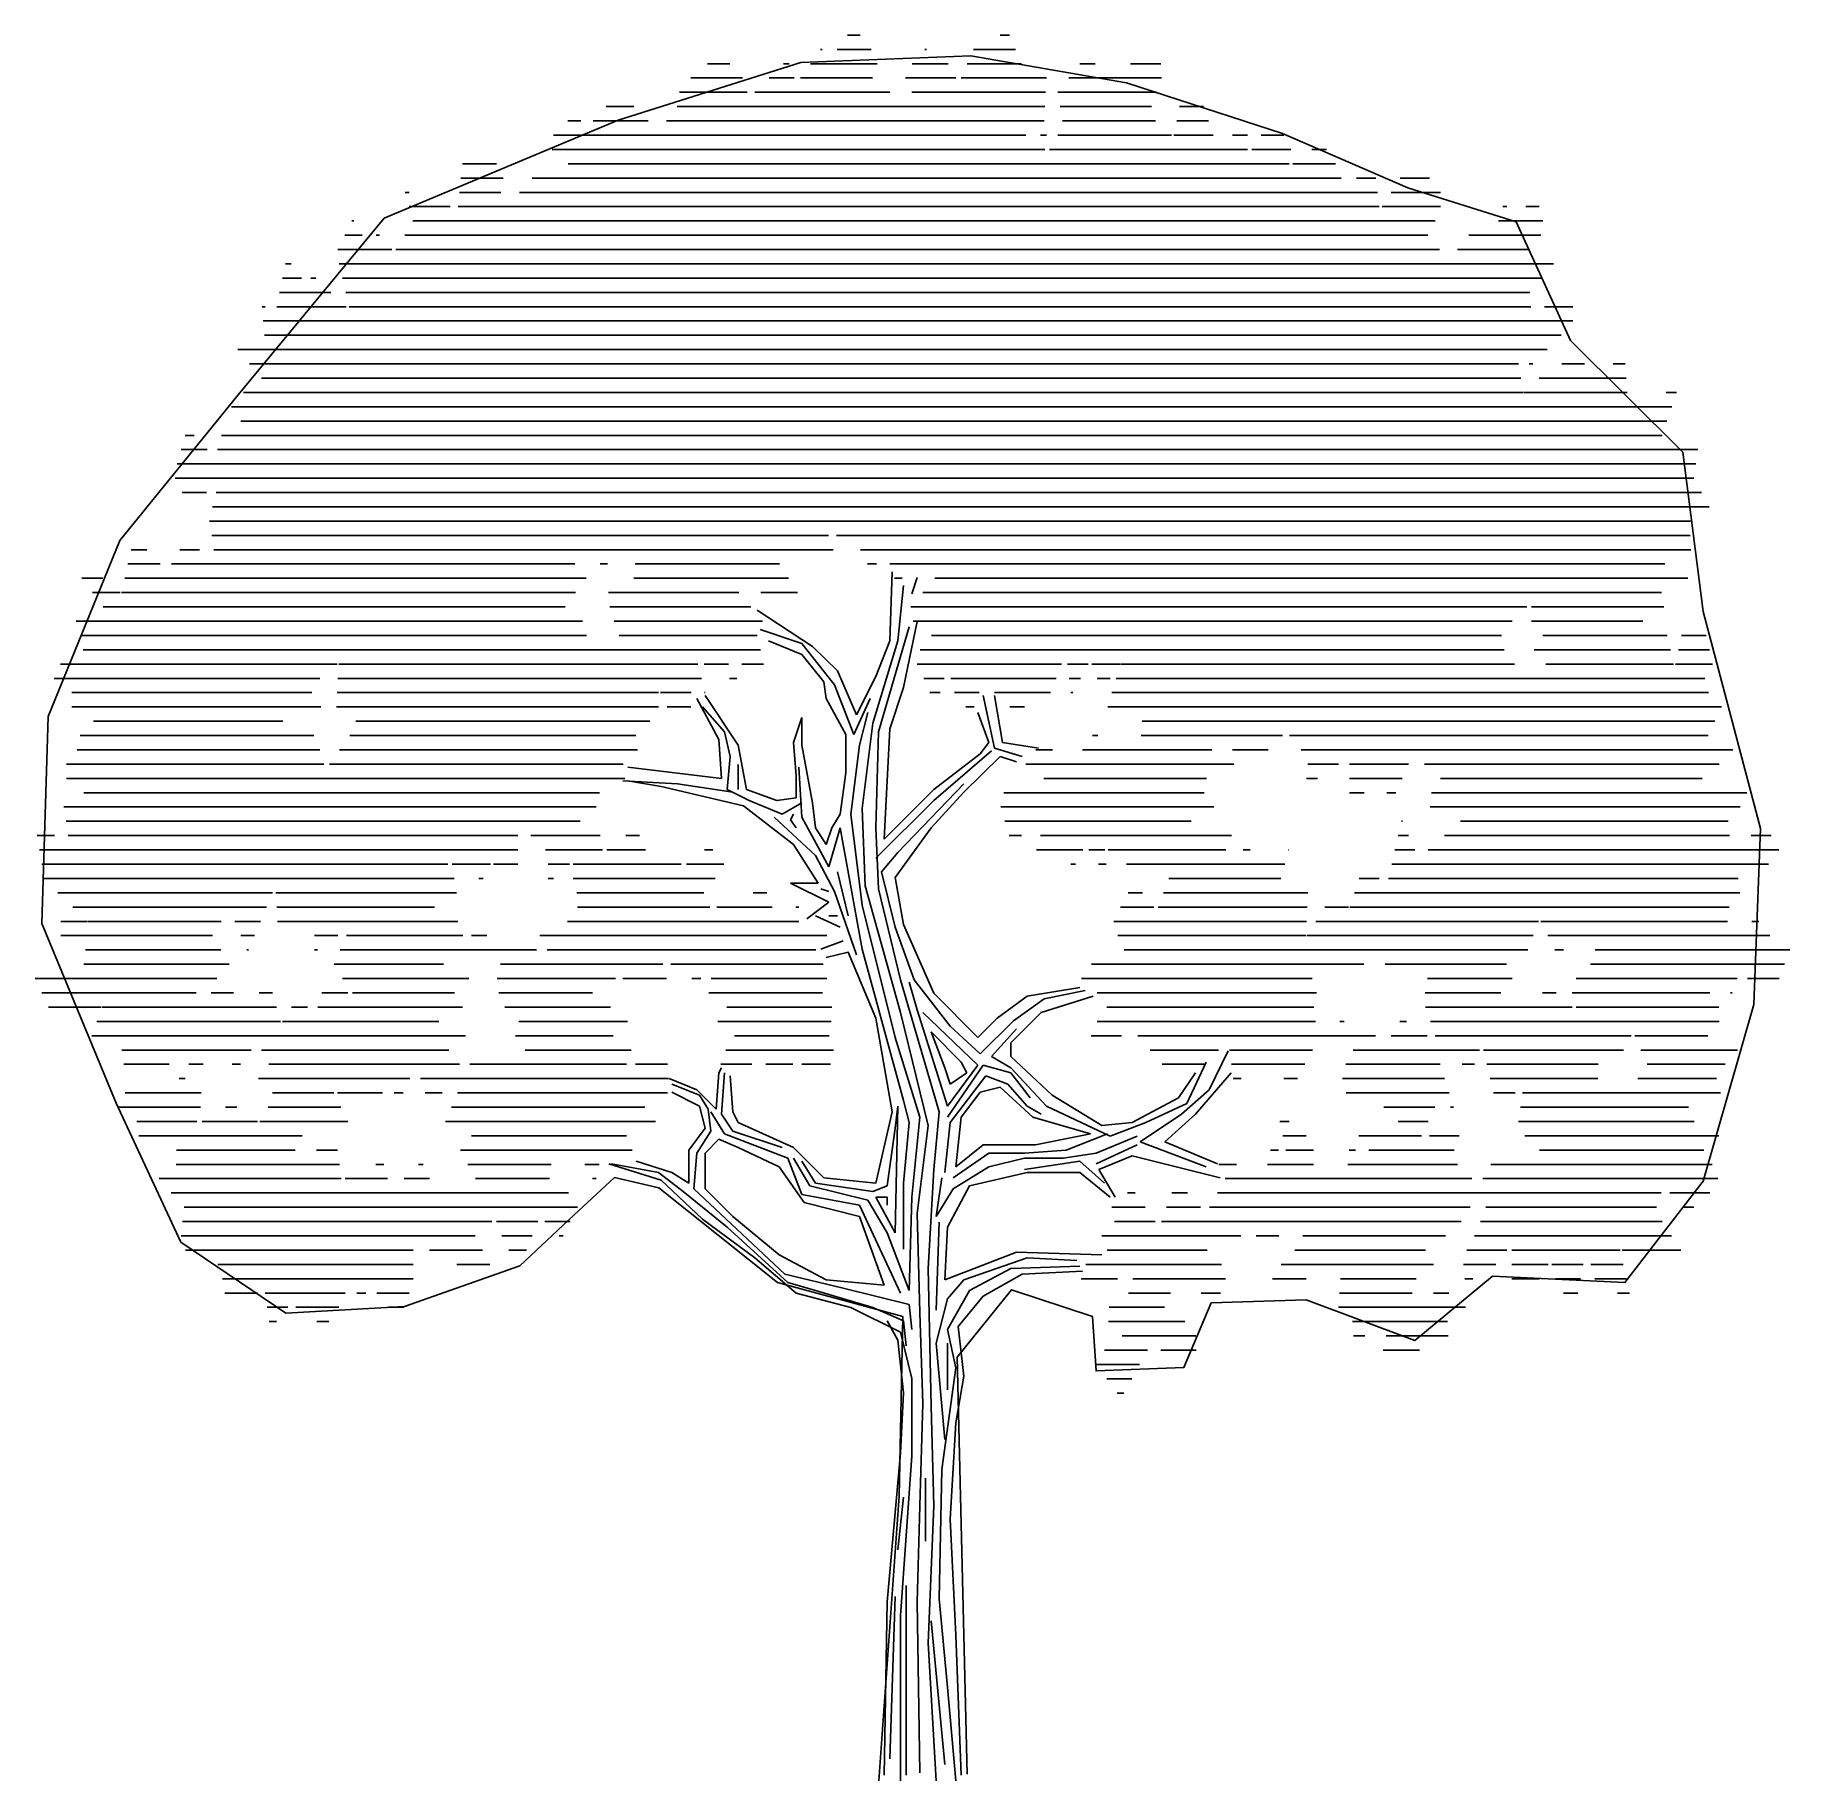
# Model space of a CAD drawing. Extents: x -4.64 to 4.56, y -0.04 to 9.12.
import ezdxf

# ---------------------------------------------------------------- set-up
doc = ezdxf.new("R2010")
doc.units = 0
doc.header["$LTSCALE"] = 1.2
doc.header["$MEASUREMENT"] = 0

# ---------------------------------------------------------------- blocks, each defined once
blk = doc.blocks.new('*X0')
at = {"color": 0}
for p, q in [((167.527, 82.3), (167.616, 82.3)), ((168.595, 82.3), (168.659, 82.3)), ((167.338, 82.2), (167.349, 82.2)), ((167.454, 82.2), (167.692, 82.2)), ((168.068, 82.2), (168.08, 82.2)), ((168.409, 82.2), (168.702, 82.2)), ((166.432, 82), (166.792, 82)), ((166.547, 82.1), (166.704, 82.1)), ((166.979, 82), (167.153, 82)), ((167.079, 82.1), (167.119, 82.1)), ((167.199, 82), (167.701, 82)), ((167.268, 82.1), (167.735, 82.1)), ((167.933, 82), (168.284, 82)), ((167.979, 82.1), (168.232, 82.1)), ((168.321, 82), (168.918, 82)), ((168.365, 82.1), (168.744, 82.1)), ((169.076, 82), (169.723, 82)), ((169.153, 82.1), (169.26, 82.1)), ((169.506, 82.1), (169.719, 82.1)), ((166.352, 81.9), (166.826, 81.9)), ((166.879, 81.9), (167.822, 81.9)), ((167.978, 81.9), (168.913, 81.9)), ((168.999, 81.9), (169.688, 81.9)), ((165.839, 81.8), (166.032, 81.8)), ((166.335, 81.8), (168.908, 81.8)), ((169.014, 81.8), (169.653, 81.8)), ((169.85, 81.8), (170.018, 81.8)), ((165.57, 81.7), (165.661, 81.7)), ((165.749, 81.7), (166.132, 81.7)), ((166.26, 81.7), (168.903, 81.7)), ((169.031, 81.7), (169.681, 81.7)), ((169.83, 81.7), (170.052, 81.7)), ((165.47, 81.6), (168.774, 81.6)), ((168.878, 81.6), (168.918, 81.6)), ((168.998, 81.6), (169.794, 81.6)), ((169.809, 81.6), (170.085, 81.6)), ((170.22, 81.6), (170.325, 81.6)), ((170.421, 81.6), (170.579, 81.6)), ((164.833, 81.4), (165.072, 81.4)), ((165.46, 81.5), (168.908, 81.5)), ((165.573, 81.4), (170.616, 81.4)), ((168.94, 81.5), (170.325, 81.5)), ((170.355, 81.5), (170.627, 81.5)), ((170.642, 81.4), (170.94, 81.4)), ((170.776, 81.5), (170.878, 81.5)), ((164.823, 81.3), (165.119, 81.3)), ((165.321, 81.3), (170.979, 81.3)), ((171.088, 81.3), (171.222, 81.3)), ((171.393, 81.3), (171.598, 81.3)), ((164.432, 81.2), (164.462, 81.2)), ((164.813, 81.2), (165.101, 81.2)), ((165.233, 81.2), (171.234, 81.2)), ((171.331, 81.2), (171.675, 81.2)), ((164.46, 81.1), (164.748, 81.1)), ((164.803, 81.1), (171.246, 81.1)), ((171.268, 81.1), (171.675, 81.1)), ((172.11, 81.1), (172.139, 81.1)), ((172.272, 81.1), (172.364, 81.1)), ((164.011, 80.9), (164.133, 80.9)), ((164.061, 81), (164.073, 81)), ((164.231, 80.9), (164.254, 80.9)), ((164.431, 80.9), (171.587, 80.9)), ((164.487, 81), (171.637, 81)), ((171.872, 80.9), (172.376, 80.9)), ((172.081, 81), (172.39, 81)), ((163.961, 80.8), (164.34, 80.8)), ((164.367, 80.8), (171.668, 80.8)), ((171.793, 80.8), (172.293, 80.8)), ((163.596, 80.7), (163.635, 80.7)), ((163.971, 80.7), (172.466, 80.7)), ((163.575, 80.6), (163.707, 80.6)), ((163.773, 80.6), (163.808, 80.6)), ((163.994, 80.6), (172.383, 80.6)), ((163.432, 80.4), (163.454, 80.4)), ((163.535, 80.4), (164.02, 80.4)), ((163.555, 80.5), (163.914, 80.5)), ((164.018, 80.5), (172.3, 80.5)), ((164.041, 80.4), (172.307, 80.4)), ((172.402, 80.4), (172.6, 80.4)), ((163.44, 80.3), (172.6, 80.3)), ((163.448, 80.2), (172.52, 80.2)), ((163.262, 80.1), (172.42, 80.1)), ((163.345, 80), (172.22, 80)), ((172.296, 80), (172.32, 80)), ((172.524, 80), (172.683, 80)), ((172.883, 80), (172.967, 80)), ((163.302, 79.8), (172.252, 79.8)), ((163.428, 79.9), (172.236, 79.9)), ((172.255, 79.8), (172.98, 79.8)), ((172.366, 79.9), (172.973, 79.9)), ((173.253, 79.8), (173.325, 79.8)), ((163.219, 79.7), (173.292, 79.7)), ((163.283, 79.6), (173.259, 79.6)), ((162.895, 79.5), (162.958, 79.5)), ((163.148, 79.5), (173.226, 79.5)), ((162.837, 79.3), (173.46, 79.3)), ((162.866, 79.4), (163.049, 79.4)), ((163.121, 79.4), (173.475, 79.4)), ((162.825, 79.2), (173.446, 79.2)), ((162.874, 79.1), (163.044, 79.1)), ((163.112, 79.1), (173.5, 79.1)), ((163.086, 79), (173.554, 79)), ((163.065, 78.9), (173.423, 78.9)), ((162.517, 78.7), (162.627, 78.7)), ((162.856, 78.7), (162.995, 78.7)), ((163.08, 78.8), (167.394, 78.8)), ((163.094, 78.7), (167.426, 78.7)), ((167.449, 78.8), (173.422, 78.8)), ((167.618, 78.7), (173.427, 78.7)), ((162.494, 78.6), (162.719, 78.6)), ((162.798, 78.6), (165.62, 78.6)), ((165.798, 78.6), (165.849, 78.6)), ((166.041, 78.6), (167.051, 78.6)), ((167.668, 78.6), (167.729, 78.6)), ((167.823, 78.6), (173.243, 78.6)), ((162.172, 78.5), (162.317, 78.5)), ((162.472, 78.5), (165.698, 78.5)), ((166.032, 78.5), (167.114, 78.5)), ((167.855, 78.5), (167.909, 78.5)), ((168.137, 78.5), (173.404, 78.5)), ((162.246, 78.4), (162.44, 78.4)), ((162.449, 78.4), (165.625, 78.4)), ((165.855, 78.4), (166.767, 78.4)), ((166.921, 78.4), (167.177, 78.4)), ((168.054, 78.4), (173.222, 78.4)), ((162.131, 78.2), (165.674, 78.2)), ((162.32, 78.3), (165.551, 78.3)), ((165.865, 78.3), (166.85, 78.3)), ((165.895, 78.2), (166.933, 78.2)), ((167.971, 78.3), (172.279, 78.3)), ((167.987, 78.2), (172.177, 78.2)), ((172.311, 78.3), (173.236, 78.3)), ((172.311, 78.2), (173.09, 78.2)), ((162.163, 78.1), (165.702, 78.1)), ((165.929, 78.1), (166.896, 78.1)), ((168.114, 78.1), (172.102, 78.1)), ((172.39, 78.1), (173.261, 78.1)), ((173.361, 78.1), (173.534, 78.1)), ((162.181, 78), (166.918, 78)), ((168.035, 78), (172.121, 78)), ((172.33, 78), (173.283, 78)), ((173.34, 78), (173.556, 78)), ((162.022, 77.9), (163.957, 77.9)), ((163.968, 77.9), (166.48, 77.9)), ((166.524, 77.9), (166.695, 77.9)), ((166.788, 77.9), (166.94, 77.9)), ((168.015, 77.9), (169.023, 77.9)), ((169.066, 77.9), (169.211, 77.9)), ((169.237, 77.9), (169.433, 77.9)), ((169.437, 77.9), (172.193, 77.9)), ((172.412, 77.9), (173.305, 77.9)), ((173.318, 77.9), (173.578, 77.9)), ((161.977, 77.8), (163.837, 77.8)), ((162.101, 77.7), (163.78, 77.7)), ((163.957, 77.7), (166.204, 77.7)), ((163.962, 77.8), (166.506, 77.8)), ((166.22, 77.7), (166.433, 77.7)), ((166.526, 77.7), (166.532, 77.7)), ((166.701, 77.8), (166.754, 77.8)), ((168.06, 77.8), (168.202, 77.8)), ((168.104, 77.7), (168.175, 77.7)), ((168.25, 77.8), (168.986, 77.8)), ((168.275, 77.7), (168.449, 77.7)), ((168.556, 77.7), (168.948, 77.7)), ((169.078, 77.8), (169.157, 77.8)), ((169.09, 77.7), (169.103, 77.7)), ((169.274, 77.8), (169.364, 77.8)), ((169.377, 77.7), (173.549, 77.7)), ((169.407, 77.8), (173.525, 77.8)), ((162.101, 77.6), (163.842, 77.6)), ((163.953, 77.6), (166.204, 77.6)), ((166.265, 77.6), (166.432, 77.6)), ((168.355, 77.6), (168.414, 77.6)), ((168.663, 77.6), (168.764, 77.6)), ((169.347, 77.6), (173.64, 77.6)), ((162.252, 77.5), (163.577, 77.5)), ((164.087, 77.5), (166.144, 77.5)), ((169.588, 77.5), (173.594, 77.5)), ((162.16, 77.4), (163.794, 77.4)), ((164.045, 77.4), (166.046, 77.4)), ((169.241, 77.4), (169.277, 77.4)), ((169.58, 77.4), (170.57, 77.4)), ((170.619, 77.4), (173.548, 77.4)), ((162.138, 77.3), (163.837, 77.3)), ((163.974, 77.3), (166.058, 77.3)), ((168.844, 77.3), (168.96, 77.3)), ((169.171, 77.3), (170.076, 77.3)), ((170.22, 77.3), (170.47, 77.3)), ((170.7, 77.3), (173.719, 77.3)), ((162.064, 77.2), (163.863, 77.2)), ((162.064, 77.1), (165.969, 77.1)), ((163.903, 77.2), (165.958, 77.2)), ((168.774, 77.2), (170.23, 77.2)), ((168.901, 77.1), (170.038, 77.1)), ((170.737, 77.1), (170.815, 77.1)), ((170.747, 77.2), (170.962, 77.2)), ((171.039, 77.2), (171.45, 77.2)), ((171.039, 77.1), (171.407, 77.1)), ((171.563, 77.2), (173.625, 77.2)), ((171.675, 77.1), (173.506, 77.1)), ((162.185, 77), (165.793, 77)), ((168.62, 77), (170.022, 77)), ((171.039, 77), (171.142, 77)), ((171.299, 77), (171.363, 77)), ((171.613, 77), (173.818, 77)), ((162.045, 76.9), (165.769, 76.9)), ((168.599, 76.9), (170.09, 76.9)), ((171.602, 76.9), (173.77, 76.9)), ((162.061, 76.8), (165.657, 76.8)), ((168.628, 76.8), (169.93, 76.8)), ((171.401, 76.8), (171.408, 76.8)), ((171.815, 76.8), (173.686, 76.8)), ((161.859, 76.7), (161.979, 76.7)), ((161.875, 76.6), (165.221, 76.6)), ((162.076, 76.7), (165.221, 76.7)), ((165.312, 76.7), (165.797, 76.7)), ((165.414, 76.6), (165.814, 76.6)), ((165.843, 76.6), (166.113, 76.6)), ((165.977, 76.7), (166.072, 76.7)), ((166.526, 76.6), (166.586, 76.6)), ((168.657, 76.7), (168.745, 76.7)), ((168.85, 76.6), (168.957, 76.6)), ((168.877, 76.7), (170.214, 76.7)), ((168.958, 76.6), (169.172, 76.6)), ((169.215, 76.6), (169.327, 76.6)), ((169.351, 76.6), (170.174, 76.6)), ((170.295, 76.6), (170.344, 76.6)), ((170.612, 76.6), (170.613, 76.6)), ((171.356, 76.6), (171.496, 76.6)), ((171.379, 76.7), (171.452, 76.7)), ((171.588, 76.6), (174.041, 76.6)), ((171.702, 76.7), (173.696, 76.7)), ((173.848, 76.7), (173.987, 76.7)), ((161.891, 76.5), (164.732, 76.5)), ((164.762, 76.5), (165.029, 76.5)), ((165.05, 76.5), (165.221, 76.5)), ((165.434, 76.5), (165.583, 76.5)), ((165.607, 76.5), (166.364, 76.5)), ((166.4, 76.5), (166.661, 76.5)), ((169.089, 76.5), (169.121, 76.5)), ((169.282, 76.5), (169.336, 76.5)), ((169.479, 76.5), (170.585, 76.5)), ((171.334, 76.5), (173.97, 76.5)), ((161.907, 76.4), (164.776, 76.4)), ((164.948, 76.4), (164.978, 76.4)), ((165.434, 76.4), (165.47, 76.4)), ((165.607, 76.4), (166.602, 76.4)), ((169.775, 76.4), (170.558, 76.4)), ((171.106, 76.4), (171.245, 76.4)), ((171.311, 76.4), (173.758, 76.4)), ((162.003, 76.3), (163.506, 76.3)), ((163.529, 76.3), (164.791, 76.3)), ((165.634, 76.3), (166.523, 76.3)), ((166.868, 76.3), (166.962, 76.3)), ((169.49, 76.3), (169.591, 76.3)), ((169.737, 76.3), (170.748, 76.3)), ((171.074, 76.3), (173.769, 76.3)), ((162.109, 76.2), (163.464, 76.2)), ((163.535, 76.2), (164.639, 76.2)), ((165.638, 76.2), (166.564, 76.2)), ((166.612, 76.2), (167.001, 76.2)), ((167.166, 76.2), (167.187, 76.2)), ((169.436, 76.2), (169.669, 76.2)), ((169.699, 76.2), (170.743, 76.2)), ((170.867, 76.2), (171.032, 76.2)), ((171.041, 76.2), (173.694, 76.2)), ((162.024, 76.1), (162.211, 76.1)), ((162.024, 76), (163.086, 76)), ((162.216, 76.1), (163.145, 76.1)), ((163.241, 76.1), (163.422, 76.1)), ((163.283, 76), (163.38, 76)), ((163.541, 76.1), (164.802, 76.1)), ((163.798, 76), (163.962, 76)), ((164.022, 76), (164.837, 76)), ((164.897, 76), (165.004, 76)), ((165.375, 76), (167.382, 76)), ((165.568, 76.1), (167.187, 76.1)), ((169.39, 76.1), (170.738, 76.1)), ((169.417, 76), (170.732, 76)), ((170.741, 76), (172.323, 76)), ((170.804, 76.1), (172.36, 76.1)), ((172.376, 76.1), (173.683, 76.1)), ((172.425, 76), (173.979, 76)), ((173.853, 76.1), (173.902, 76.1)), ((162.197, 75.9), (163.143, 75.9)), ((163.326, 75.9), (163.338, 75.9)), ((163.798, 75.9), (163.819, 75.9)), ((163.979, 75.9), (165.352, 75.9)), ((165.427, 75.9), (167.305, 75.9)), ((169.463, 75.9), (172.285, 75.9)), ((172.475, 75.9), (172.536, 75.9)), ((172.757, 75.9), (174.119, 75.9)), ((162.186, 75.8), (163.201, 75.8)), ((163.936, 75.8), (164.701, 75.8)), ((165.099, 75.8), (166.236, 75.8)), ((166.291, 75.8), (167.357, 75.8)), ((169.233, 75.8), (171.138, 75.8)), ((171.287, 75.8), (172.136, 75.8)), ((172.724, 75.8), (174.082, 75.8)), ((161.844, 75.7), (163.115, 75.7)), ((163.995, 75.7), (164.878, 75.7)), ((165.076, 75.7), (165.905, 75.7)), ((165.955, 75.7), (166.262, 75.7)), ((166.437, 75.7), (166.502, 75.7)), ((166.574, 75.7), (167.382, 75.7)), ((169.163, 75.7), (170.778, 75.7)), ((171.585, 75.7), (172.176, 75.7)), ((172.624, 75.7), (173.749, 75.7)), ((173.823, 75.7), (174.045, 75.7)), ((161.891, 75.6), (162.971, 75.6)), ((161.938, 75.5), (162.303, 75.5)), ((162.312, 75.5), (163.533, 75.5)), ((163.076, 75.6), (163.233, 75.6)), ((163.412, 75.6), (163.505, 75.6)), ((163.638, 75.5), (163.749, 75.5)), ((163.823, 75.5), (164.835, 75.5)), ((163.849, 75.6), (164.032, 75.6)), ((164.064, 75.6), (164.779, 75.6)), ((165.089, 75.6), (165.743, 75.6)), ((165.13, 75.5), (165.869, 75.5)), ((166.556, 75.6), (167.352, 75.6)), ((166.682, 75.5), (167.418, 75.5)), ((169.273, 75.6), (170.808, 75.6)), ((169.341, 75.5), (170.789, 75.5)), ((171.568, 75.6), (172.098, 75.6)), ((171.57, 75.5), (172.595, 75.5)), ((172.388, 75.6), (172.485, 75.6)), ((172.596, 75.6), (173.56, 75.6)), ((172.625, 75.5), (173.623, 75.5)), ((173.704, 75.6), (173.716, 75.6)), ((162.277, 75.4), (163.56, 75.4)), ((163.575, 75.4), (164.669, 75.4)), ((165.229, 75.4), (165.988, 75.4)), ((166.62, 75.4), (167.412, 75.4)), ((169.273, 75.4), (170.8, 75.4)), ((170.971, 75.4), (171, 75.4)), ((171.39, 75.4), (171.437, 75.4)), ((171.604, 75.4), (173.625, 75.4)), ((162.241, 75.3), (164.855, 75.3)), ((165.204, 75.3), (165.888, 75.3)), ((166.737, 75.3), (167.399, 75.3)), ((169.232, 75.3), (169.444, 75.3)), ((169.558, 75.3), (171.22, 75.3)), ((171.33, 75.3), (171.582, 75.3)), ((171.638, 75.3), (173.008, 75.3)), ((173.035, 75.3), (173.545, 75.3)), ((162.451, 75.2), (163.355, 75.2)), ((163.427, 75.2), (164.739, 75.2)), ((165.273, 75.2), (166.014, 75.2)), ((166.677, 75.2), (167.43, 75.2)), ((169.643, 75.2), (170.122, 75.2)), ((170.199, 75.2), (170.78, 75.2)), ((171.063, 75.2), (171.947, 75.2)), ((171.975, 75.2), (172.954, 75.2)), ((173.077, 75.2), (173.752, 75.2)), ((162.466, 75.1), (162.781, 75.1)), ((162.851, 75), (162.893, 75)), ((162.919, 75.1), (163.021, 75.1)), ((163.223, 75.1), (163.28, 75.1)), ((163.406, 75), (164.465, 75)), ((163.479, 75.1), (164.813, 75.1)), ((164.54, 75), (166.274, 75)), ((164.885, 75.1), (165.98, 75.1)), ((166.044, 75.1), (166.268, 75.1)), ((166.642, 75.1), (166.858, 75.1)), ((166.956, 75.1), (167.144, 75.1)), ((167.207, 75.1), (167.408, 75.1)), ((169.727, 75.1), (170.022, 75.1)), ((170.212, 75.1), (170.727, 75.1)), ((170.225, 75), (170.281, 75)), ((170.58, 75), (170.674, 75)), ((170.99, 75), (171.704, 75)), ((171.012, 75.1), (171.673, 75.1)), ((171.827, 75.1), (171.913, 75.1)), ((171.999, 75.1), (172.778, 75.1)), ((172.023, 75), (172.775, 75)), ((173.055, 75), (173.605, 75)), ((173.12, 75.1), (173.667, 75.1)), ((162.474, 74.9), (163.007, 74.9)), ((163.505, 74.9), (163.935, 74.9)), ((163.959, 74.9), (164.275, 74.9)), ((164.355, 74.9), (164.419, 74.9)), ((164.573, 74.9), (164.691, 74.9)), ((164.8, 74.9), (166.268, 74.9)), ((171.016, 74.9), (171.735, 74.9)), ((172.046, 74.9), (172.198, 74.9)), ((172.249, 74.9), (173.633, 74.9)), ((162.43, 74.8), (163.002, 74.8)), ((163.175, 74.8), (163.255, 74.8)), ((163.475, 74.8), (163.984, 74.8)), ((164.757, 74.8), (166.109, 74.8)), ((171.279, 74.8), (171.635, 74.8)), ((171.745, 74.8), (171.766, 74.8)), ((172.235, 74.8), (173.409, 74.8)), ((162.555, 74.7), (162.976, 74.7)), ((163.014, 74.7), (163.399, 74.7)), ((163.416, 74.7), (164.033, 74.7)), ((164.715, 74.7), (166.183, 74.7)), ((170.552, 74.7), (170.617, 74.7)), ((171.379, 74.7), (171.589, 74.7)), ((172.22, 74.7), (173.449, 74.7)), ((162.57, 74.6), (163.713, 74.6)), ((164.896, 74.6), (165.982, 74.6)), ((170.572, 74.6), (170.736, 74.6)), ((171.104, 74.6), (171.543, 74.6)), ((171.598, 74.6), (171.805, 74.6)), ((172.266, 74.6), (173.622, 74.6)), ((162.83, 74.4), (163.973, 74.4)), ((162.834, 74.5), (163.663, 74.5)), ((163.812, 74.5), (163.96, 74.5)), ((164.228, 74.4), (164.283, 74.4)), ((164.526, 74.4), (164.559, 74.4)), ((164.819, 74.5), (166.021, 74.5)), ((164.871, 74.4), (165.455, 74.4)), ((165.69, 74.4), (165.791, 74.4)), ((170.124, 74.4), (170.249, 74.4)), ((170.464, 74.4), (170.787, 74.4)), ((170.486, 74.5), (170.541, 74.5)), ((170.593, 74.5), (170.787, 74.5)), ((171.026, 74.4), (171.793, 74.4)), ((171.037, 74.5), (171.08, 74.5)), ((171.173, 74.5), (171.771, 74.5)), ((172.027, 74.4), (173.575, 74.4)), ((172.368, 74.5), (173.517, 74.5)), ((162.713, 74.3), (163.986, 74.3)), ((164.013, 74.3), (164.31, 74.3)), ((164.426, 74.3), (164.603, 74.3)), ((164.926, 74.3), (165.442, 74.3)), ((165.744, 74.3), (165.769, 74.3)), ((170.168, 74.3), (171.893, 74.3)), ((171.972, 74.3), (173.615, 74.3)), ((162.796, 74.2), (165.575, 74.2)), ((169.486, 74.2), (169.539, 74.2)), ((169.795, 74.2), (169.906, 74.2)), ((170.114, 74.2), (173.219, 74.2)), ((173.279, 74.2), (173.56, 74.2)), ((162.888, 74.1), (165.638, 74.1)), ((169.375, 74.1), (169.61, 74.1)), ((169.759, 74.1), (169.996, 74.1)), ((170.06, 74.1), (171.883, 74.1)), ((171.991, 74.1), (173.185, 74.1)), ((173.368, 74.1), (173.447, 74.1)), ((162.865, 73.9), (164.602, 73.9)), ((162.876, 74), (165.04, 74)), ((164.604, 73.9), (164.923, 73.9)), ((165.072, 74), (165.36, 74)), ((165.11, 73.9), (165.321, 73.9)), ((165.41, 74), (165.588, 74)), ((165.51, 73.9), (165.538, 73.9)), ((169.306, 73.9), (170.278, 73.9)), ((169.394, 74), (169.68, 74)), ((169.723, 74), (171.82, 74)), ((170.385, 73.9), (170.545, 73.9)), ((170.713, 73.9), (171.709, 73.9)), ((171.913, 73.9), (172.908, 73.9)), ((171.954, 74), (173.226, 74)), ((172.908, 73.9), (173.291, 73.9)), ((162.896, 73.8), (164.489, 73.8)), ((164.604, 73.8), (164.974, 73.8)), ((165.157, 73.8), (165.281, 73.8)), ((169.344, 73.8), (170.042, 73.8)), ((170.655, 73.8), (171.571, 73.8)), ((171.858, 73.8), (172.14, 73.8)), ((172.174, 73.8), (172.694, 73.8)), ((172.697, 73.8), (172.931, 73.8)), ((172.945, 73.8), (173.356, 73.8)), ((163.122, 73.7), (164.489, 73.7)), ((164.795, 73.7), (165.024, 73.7)), ((169.194, 73.7), (170.142, 73.7)), ((170.561, 73.7), (171.627, 73.7)), ((171.835, 73.7), (172.062, 73.7)), ((172.174, 73.7), (172.429, 73.7)), ((172.454, 73.7), (172.674, 73.7)), ((172.726, 73.7), (172.953, 73.7)), ((163.156, 73.6), (164.489, 73.6)), ((169.162, 73.6), (169.415, 73.6)), ((169.524, 73.6), (170.172, 73.6)), ((170.5, 73.6), (170.736, 73.6)), ((170.975, 73.6), (171.504, 73.6)), ((171.846, 73.6), (171.901, 73.6)), ((172.174, 73.6), (172.368, 73.6)), ((172.482, 73.6), (172.655, 73.6)), ((172.755, 73.6), (172.976, 73.6)), ((163.172, 73.5), (163.399, 73.5)), ((163.453, 73.5), (164.014, 73.5)), ((164.095, 73.5), (164.157, 73.5)), ((164.234, 73.5), (164.462, 73.5)), ((169.492, 73.5), (169.787, 73.5)), ((170, 73.5), (170.137, 73.5)), ((170.968, 73.5), (171.476, 73.5)), ((171.626, 73.5), (171.734, 73.5)), ((172.536, 73.5), (172.635, 73.5)), ((172.913, 73.5), (172.998, 73.5)), ((163.467, 73.4), (163.613, 73.4)), ((163.482, 73.3), (163.533, 73.3)), ((163.669, 73.4), (163.968, 73.4)), ((163.815, 73.3), (163.899, 73.3)), ((164.319, 73.4), (164.423, 73.4)), ((169.352, 73.3), (169.886, 73.3)), ((169.357, 73.4), (169.744, 73.4)), ((170.961, 73.4), (171.849, 73.4)), ((171.059, 73.3), (171.724, 73.3)), ((169.448, 73.2), (169.963, 73.2)), ((171.066, 73.2), (171.146, 73.2)), ((171.295, 73.2), (171.729, 73.2)), ((169.325, 73.1), (169.625, 73.1)), ((169.718, 73.1), (169.966, 73.1)), ((171.275, 73.1), (171.527, 73.1)), ((169.271, 73), (169.57, 73)), ((169.342, 72.9), (169.515, 72.9)), ((169.414, 72.8), (169.46, 72.8))]:
    blk.add_line(p, q, dxfattribs=at)

msp = doc.modelspace()

# ---------------------------------------------------------------- linework, layer by layer
for p, q in [((-0.1574, 5.9401), (-0.1451, 6.3017)), ((-0.0418, 6.1861), (-0.0148, 6.2722)), ((-0.1156, 5.9401), (-0.0861, 6.2304)), ((-0.8532, 6.1), (-0.563, 5.9106)), ((-0.6196, 5.9254), (-0.8384, 5.9992)), ((-0.2164, 5.463), (-0.0565, 6.0139)), ((-0.0148, 6.041), (-0.0861, 5.6942)), ((-0.6196, 5.8688), (-0.7942, 5.9401)), ((-0.4475, 5.7089), (-0.6196, 5.9254)), ((-0.563, 5.9106), (-0.4327, 5.7827)), ((-0.2459, 5.5072), (-0.1156, 5.9401)), ((-0.2311, 5.7532), (-0.1574, 5.9401)), ((-0.504, 5.7237), (-0.6196, 5.8688)), ((-0.4917, 5.6376), (-0.504, 5.7237)), ((-0.3467, 5.4482), (-0.4475, 5.7089)), ((-0.4327, 5.7827), (-0.3319, 5.5515)), ((-0.3319, 5.5515), (-0.2311, 5.7532)), ((-1.0548, 5.4211), (-1.1703, 5.6376)), ((-1.1261, 5.6524), (-0.954, 5.3916)), ((-0.3885, 5.4482), (-0.4917, 5.6376)), ((-0.2606, 5.6376), (-0.3467, 5.4482)), ((-0.0861, 5.6942), (-0.1574, 5.4777)), ((0.3319, 5.6524), (0.3909, 5.3769)), ((0.3909, 5.6524), (0.4327, 5.4064)), ((-1.0253, 5.463), (-1.1408, 5.5933)), ((-0.6638, 5.4064), (-0.6196, 5.5368)), ((-0.6196, 5.5368), (-0.6196, 5.3916)), ((-0.3172, 5.3916), (-0.2729, 5.5638)), ((0.3614, 5.4064), (0.3049, 5.5638)), ((-0.9958, 5.3326), (-1.0253, 5.463)), ((-0.3885, 5.2465), (-0.3885, 5.4482)), ((-0.3024, 5.0596), (-0.2459, 5.5072)), ((-0.2311, 4.9587), (-0.2164, 5.463)), ((-0.1574, 5.4777), (-0.1869, 4.8997)), ((-1.04, 5.217), (-1.0548, 5.4211)), ((-0.954, 5.3916), (-0.9097, 5.1604)), ((-0.6491, 5.2318), (-0.6638, 5.4064)), ((-0.6196, 5.3916), (-0.563, 5.0891)), ((-0.3614, 5.0301), (-0.3172, 5.3916)), ((0.3762, 5.3621), (0.0738, 5.1014)), ((0.0738, 5.1604), (0.3172, 5.3474)), ((0.3172, 5.3474), (0.3614, 5.4064)), ((0.3909, 5.3769), (0.536, 5.3326)), ((0.4327, 5.4064), (0.622, 5.3769)), ((-1.5318, 5.276), (-1.04, 5.217)), ((-1.0105, 5.1604), (-0.9958, 5.3326)), ((-0.954, 5.1604), (-0.954, 5.2908)), ((-0.6196, 5.0153), (-0.6343, 5.276)), ((0.4204, 5.3326), (0.2311, 5.1457)), ((0.5065, 5.3055), (0.4204, 5.3326)), ((-1.5588, 5.2047), (-1.2711, 5.1899)), ((-1.3572, 5.1752), (-1.5318, 5.2047)), ((-0.9245, 5.0743), (-1.3572, 5.1752)), ((-1.2711, 5.1899), (-0.981, 5.1457)), ((-0.895, 5.1014), (-1.0105, 5.1604)), ((-0.9097, 5.1604), (-0.7499, 5.1014)), ((-0.6491, 5.1161), (-0.6491, 5.2318)), ((-0.418, 5.0301), (-0.3885, 5.2465)), ((-0.1869, 4.8997), (0.0738, 5.1604)), ((0.2311, 5.1899), (-0.1156, 4.8284)), ((-0.6638, 4.8702), (-0.9245, 5.0743)), ((-0.7229, 5.0301), (-0.895, 5.1014)), ((-0.7499, 5.1014), (-0.6491, 5.1161)), ((-0.6196, 5.0891), (-0.7229, 5.0301)), ((-0.563, 5.0891), (-0.5483, 4.9587)), ((0.0738, 5.1014), (-0.2311, 4.7988)), ((0.2311, 5.1457), (0.059, 4.9587)), ((-0.7646, 5.0153), (-0.5483, 4.8136)), ((-0.6786, 5.0005), (-0.6638, 5.0301)), ((-0.6491, 4.9587), (-0.6786, 5.0005)), ((-0.477, 4.7546), (-0.6196, 5.0153)), ((-0.4622, 4.9587), (-0.418, 5.0301)), ((-0.3024, 4.5529), (-0.3614, 5.0301)), ((-0.2877, 4.6537), (-0.3024, 5.0596)), ((-0.5483, 4.9587), (-0.4917, 4.8702)), ((-0.4917, 4.8702), (-0.4622, 4.9587)), ((-0.418, 4.9587), (-0.477, 4.7546)), ((-0.4032, 4.8702), (-0.418, 4.9587)), ((-0.2164, 4.639), (-0.2311, 4.9587)), ((0.059, 4.9587), (-0.1303, 4.698)), ((-0.5335, 4.6685), (-0.6638, 4.8702)), ((-0.5483, 4.8136), (-0.4475, 4.6242)), ((-0.3024, 4.3217), (-0.4032, 4.8702)), ((-0.1156, 4.8284), (-0.2016, 4.7275)), ((-0.4327, 4.7275), (-0.3762, 4.4963)), ((-0.2016, 4.7275), (-0.1303, 4.4373)), ((-0.1303, 4.698), (-0.0861, 4.452)), ((-0.477, 4.5676), (-0.6786, 4.6685)), ((-0.6786, 4.6685), (-0.5335, 4.6685)), ((-0.477, 4.6242), (-0.5188, 4.639)), ((-0.4475, 4.6242), (-0.3319, 4.2922)), ((-0.1008, 3.9896), (-0.2877, 4.6537)), ((-0.1008, 4.1618), (-0.2164, 4.639)), ((-0.5925, 4.4815), (-0.477, 4.5676)), ((-0.1303, 3.8592), (-0.3024, 4.5529)), ((-0.418, 4.4373), (-0.5483, 4.4963)), ((-0.4327, 4.4963), (-0.477, 4.4963)), ((-0.1303, 4.4373), (-0.0295, 4.1618)), ((-0.0861, 4.452), (0.0738, 4.0905)), ((-0.4032, 4.3659), (-0.5188, 4.3217)), ((-0.3762, 4.3069), (-0.4917, 4.2774)), ((-0.2311, 3.9601), (-0.3762, 4.3069)), ((-0.0861, 3.5272), (-0.3024, 4.3217)), ((0.0295, 3.7141), (-0.1008, 4.1618)), ((-0.0148, 4.0044), (-0.0565, 4.1495)), ((-0.0295, 4.1618), (0.1598, 3.9183)), ((0.0738, 4.0905), (0.3049, 3.8592)), ((0.4057, 3.9601), (0.563, 4.0757)), ((0.4917, 3.9453), (0.6515, 4.0609)), ((0.563, 4.0757), (0.8384, 4.12)), ((0.9097, 4.0757), (0.6368, 3.9896)), ((0.6515, 4.0609), (0.8679, 4.1052)), ((-0.1451, 3.4682), (-0.2311, 3.9601)), ((0.0443, 3.3968), (-0.1008, 3.9896)), ((0.1451, 3.4977), (-0.0148, 4.0044)), ((0.0148, 3.9896), (0.3049, 3.7141)), ((0.3049, 3.8592), (0.4057, 3.9601)), ((0.6368, 3.9896), (0.477, 3.8297)), ((0.1303, 3.6994), (0.059, 3.8888)), ((0.059, 3.8888), (0.2164, 3.7289)), ((0.1598, 3.9183), (0.3172, 3.7732)), ((0.3172, 3.7732), (0.4917, 3.9453)), ((0.5065, 3.9035), (0.3762, 3.7584)), ((0, 3.4411), (-0.1303, 3.8592)), ((0.477, 3.8297), (0.477, 3.7584)), ((1.6178, 3.7879), (1.517, 3.5838)), ((-1.0548, 3.6723), (-1.04, 3.6994)), ((0.1008, 3.4682), (0.0295, 3.7141)), ((0.1598, 3.6133), (0.1303, 3.6994)), ((0.3049, 3.7141), (0.1451, 3.4977)), ((0.3319, 3.7141), (0.1451, 3.4411)), ((0.2164, 3.7289), (0.2459, 3.6723)), ((0.477, 3.6723), (0.3319, 3.7141)), ((0.3762, 3.7584), (0.477, 3.6994)), ((0.477, 3.7584), (0.6933, 3.5567)), ((0.477, 3.6994), (0.6638, 3.4977)), ((1.4014, 3.5124), (1.5023, 3.7289)), ((-1.3154, 3.6428), (-1.1703, 3.5838)), ((-1.1556, 3.5567), (-1.3006, 3.6133)), ((-1.0695, 3.4829), (-1.0548, 3.6723)), ((-1.0253, 3.6723), (-1.04, 3.4559)), ((-0.9958, 3.6576), (-0.981, 3.4682)), ((0.2459, 3.6723), (0.1598, 3.6133)), ((0.1598, 3.4116), (0.3467, 3.6576)), ((0.3172, 3.5715), (0.4204, 3.5985)), ((0.3467, 3.6576), (0.4622, 3.6133)), ((0.4204, 3.5985), (0.5925, 3.4411)), ((0.4622, 3.6133), (0.563, 3.4977)), ((0.5778, 3.5419), (0.477, 3.6723)), ((1.3572, 3.5419), (1.4457, 3.6723)), ((1.6326, 3.6723), (1.4457, 3.4559)), ((-1.1556, 3.4977), (-1.3006, 3.5715)), ((-1.1703, 3.5838), (-1.0695, 3.4829)), ((-1.1113, 3.4829), (-1.1556, 3.5567)), ((-0.0565, 3.4116), (-0.0861, 3.5272)), ((0.2164, 3.4411), (0.3172, 3.5715)), ((0.6933, 3.5567), (0.954, 3.3968)), ((1.1138, 3.4116), (1.3572, 3.5419)), ((1.1851, 3.4116), (1.4014, 3.5124)), ((1.517, 3.5838), (1.3719, 3.4559)), ((-1.1261, 3.3821), (-1.1556, 3.4977)), ((-1.0966, 3.3673), (-1.1113, 3.4829)), ((-1.0253, 3.3526), (-1.0966, 3.4682)), ((-1.04, 3.4559), (-0.981, 3.3673)), ((-0.981, 3.4682), (-0.954, 3.4116)), ((-0.954, 3.4116), (-0.6638, 3.2812)), ((-0.2311, 3.0943), (-0.1451, 3.4682)), ((-0.1303, 3.3821), (-0.1156, 3.4977)), ((-0.1156, 3.4977), (-0.1303, 2.8336)), ((-0.0861, 3.0943), (-0.0565, 3.4116)), ((-0.0418, 3.0205), (0, 3.4411)), ((0.0738, 3.1656), (0.1008, 3.4682)), ((0.1303, 3.1509), (0.1598, 3.4116)), ((0.1893, 3.1804), (0.2164, 3.4411)), ((0.563, 3.4977), (0.6368, 3.4559)), ((0.5925, 3.4411), (0.895, 3.3526)), ((0.6638, 3.4977), (0.9982, 3.3403)), ((0.954, 3.3968), (1.1138, 3.4116)), ((0.9982, 3.3403), (1.1851, 3.4116)), ((1.3719, 3.4559), (1.1556, 3.3107)), ((1.4457, 3.4559), (1.2859, 3.3107)), ((-1.2121, 3.2665), (-1.1261, 3.3821)), ((-1.1703, 3.2517), (-1.0966, 3.3673)), ((-1.1261, 3.2517), (-1.0548, 3.3255)), ((-1.0548, 3.3255), (-0.954, 3.2812)), ((-0.6933, 3.2246), (-1.0253, 3.3526)), ((-0.981, 3.3673), (-0.7229, 3.2812)), ((-0.1721, 3.0795), (-0.1303, 3.3821)), ((-0.0148, 2.9344), (0.0443, 3.3968)), ((0.895, 3.3526), (0.6073, 3.296)), ((0.7671, 3.2665), (0.9835, 3.3526)), ((0.9245, 3.2517), (1.1408, 3.3403)), ((-1.2121, 3.0943), (-1.2121, 3.2665)), ((-1.1851, 3.0648), (-1.1703, 3.2517)), ((-1.1261, 3.0648), (-1.1261, 3.2517)), ((-0.954, 3.2812), (-0.7376, 3.1804)), ((-0.6196, 3.0353), (-0.6933, 3.2246)), ((-0.6638, 3.2812), (-0.504, 3.1213)), ((-0.6638, 3.2246), (-0.5778, 3.0795)), ((0.1746, 3.1213), (0.3614, 3.2517)), ((0.3319, 3.296), (0.1893, 3.1804)), ((0.6073, 3.296), (0.3319, 3.296)), ((0.3614, 3.2517), (0.5483, 3.2517)), ((0.3614, 3.1804), (0.5483, 3.2246)), ((0.5483, 3.2517), (0.7671, 3.2665)), ((0.5483, 3.2246), (0.7524, 3.2246)), ((0.7524, 3.2246), (0.9245, 3.2517)), ((0.9245, 3.1951), (1.1408, 3.296)), ((1.1138, 3.2369), (0.9392, 3.1656)), ((1.576, 3.1213), (1.1138, 3.2369)), ((1.1556, 3.3107), (1.5023, 3.1804)), ((1.2859, 3.3107), (1.5613, 3.1951)), ((-1.3572, 3.109), (-1.6326, 3.1951)), ((-1.3719, 3.1509), (-1.6178, 3.1951)), ((-1.4875, 3.2099), (-1.3006, 3.1509)), ((-1.2416, 3.05), (-1.3719, 3.1509)), ((-1.3006, 3.1509), (-1.2121, 3.0943)), ((-0.7376, 3.1804), (-0.6073, 2.9934)), ((-0.6196, 3.2099), (-0.5483, 3.0943)), ((0.0443, 2.6466), (0.0738, 3.1656)), ((0.1746, 3.0648), (0.3614, 3.1804)), ((0.563, 3.1509), (0.2606, 3.0795)), ((0.5483, 3.1656), (0.8384, 3.2099)), ((0.8384, 3.1509), (0.563, 3.1509)), ((0.8384, 3.2099), (0.9687, 3.0943)), ((0.9982, 3.0205), (0.8384, 3.1509)), ((0.9392, 3.1656), (1.0253, 3.0205)), ((-1.1408, 2.9049), (-1.3572, 3.109)), ((-1.0105, 2.8631), (-1.2416, 3.05)), ((-0.7081, 2.6171), (-1.1851, 3.0648)), ((-0.981, 2.9196), (-1.1261, 3.0648)), ((-0.5778, 3.0795), (-0.2729, 3.0057)), ((-0.5483, 3.0943), (-0.2459, 3.05)), ((-0.504, 3.1213), (-0.2311, 3.0943)), ((-0.2459, 3.05), (-0.1721, 3.0795)), ((-0.0861, 2.7475), (-0.0861, 3.0943)), ((0.1156, 3.1213), (0.0861, 2.9196)), ((0.0861, 2.9196), (0.1746, 3.0648)), ((0.2606, 3.0795), (0.1451, 2.8631)), ((-0.3172, 2.9787), (-0.6196, 3.0353)), ((-0.6073, 2.9934), (-0.3172, 2.9196)), ((-0.1008, 2.5163), (-0.3172, 2.9787)), ((-0.2729, 3.0057), (-0.1721, 2.8336)), ((-0.1303, 2.8336), (-0.2311, 3.0205)), ((-0.2311, 3.0205), (-0.1721, 3.0205)), ((-0.1721, 3.0205), (-0.1721, 2.9787)), ((-0.0565, 2.531), (-0.0418, 3.0205)), ((-0.8655, 2.7032), (-1.1408, 2.9049)), ((-0.6933, 2.5728), (-1.0105, 2.8631)), ((-0.7376, 2.718), (-0.981, 2.9196)), ((-0.3172, 2.9196), (-0.1869, 2.5581)), ((0, 2.4154), (-0.0148, 2.9344)), ((0.0861, 2.4277), (0.1008, 2.8901)), ((0.1451, 2.8631), (0.1303, 2.5876)), ((-0.1721, 2.8336), (-0.0565, 2.531)), ((-0.6491, 2.5163), (-0.8655, 2.7032)), ((-0.4917, 2.5876), (-0.7376, 2.718)), ((0.1303, 2.5876), (0.5065, 2.7327)), ((0.563, 2.7032), (0.2311, 2.5876)), ((0.5065, 2.7327), (0.954, 2.718)), ((0.8237, 2.6884), (0.563, 2.7032)), ((-0.4032, 2.5433), (-0.7081, 2.6171)), ((-0.1869, 2.5581), (-0.4917, 2.5876)), ((0.059, 1.9235), (0.0443, 2.6466)), ((0.2311, 2.5876), (0.1451, 2.4867)), ((0.2606, 2.531), (0.477, 2.6466)), ((0.3319, 2.5015), (0.536, 2.6171)), ((0.477, 2.6466), (0.8384, 2.6589)), ((0.536, 2.6171), (0.8532, 2.6319)), ((-0.5483, 2.531), (-0.6933, 2.5728)), ((-0.3614, 2.4425), (-0.6491, 2.5163)), ((-0.2459, 2.4425), (-0.5483, 2.531)), ((-0.0565, 2.4572), (-0.4032, 2.5433)), ((0.1451, 2.4867), (0.0861, 2.2555)), ((0.1451, 2.3269), (0.2606, 2.531)), ((0.2016, 2.3416), (0.3319, 2.5015)), ((-0.1008, 2.3121), (-0.3614, 2.4425)), ((-0.0861, 2.3711), (-0.2459, 2.4425)), ((-0.0418, 2.3269), (-0.0565, 2.4572)), ((0.0148, 1.9382), (0, 2.4154)), ((-0.1156, 2.2703), (-0.1721, 2.3711)), ((-0.0418, 2.0686), (-0.1008, 2.3121)), ((-0.0713, 2.2408), (-0.0861, 2.3711)), ((0.1893, 2.1252), (0.1451, 2.3269)), ((0.2311, 2.0809), (0.2016, 2.3416)), ((-0.0861, 1.9948), (-0.1156, 2.2703)), ((0.0861, 2.2555), (0.1303, 1.7488)), ((0.1451, 2.0096), (0.1451, 2.2555)), ((0.1156, 1.5914), (0.1893, 2.1252)), ((-0.0418, 1.6627), (-0.0418, 2.0686)), ((0.1893, 1.8374), (0.2311, 2.0809)), ((-0.1008, 1.6775), (-0.0861, 1.9948)), ((0, 1.402), (0.0148, 1.9382)), ((0.0738, 1.402), (0.059, 1.9235)), ((0.1598, 1.3307), (0.1893, 1.8374)), ((-0.1721, 0.8978), (-0.1008, 1.6775)), ((-0.1008, 0.824), (-0.0418, 1.6627)), ((0.1008, 0.9125), (0.1156, 1.5914)), ((0.0295, 1.2151), (0.0295, 1.5471)), ((-0.1156, 1.1708), (-0.0861, 1.4463)), ((-0.0148, 0.8978), (0, 1.402)), ((0.0443, 0.6813), (0.0738, 1.402)), ((0.1893, 0.7231), (0.1598, 1.3307)), ((-0.1574, 0.0738), (-0.1303, 0.9248)), ((-0.0713, -0.0123), (-0.0713, 0.9839)), ((-0.1869, -0.0123), (-0.1721, 0.8978)), ((0, 0), (-0.0148, 0.8978)), ((0.1451, 0.4501), (0.1008, 0.9125)), ((-0.1008, -0.0418), (-0.1008, 0.824)), ((0.1303, 0.0443), (0.059, 0.7969)), ((0.0861, -0.0418), (0.0443, 0.6813)), ((0.2164, -0.0123), (0.1893, 0.7231)), ((0.1893, -0.0418), (0.1451, 0.4501))]:
    msp.add_line(p, q)
msp.add_lwpolyline([(-0.2146, -0.0421), (-0.1082, 1.4513), (-0.0895, 2.3937), (-0.747, 2.5721), (-1.3699, 3.0699), (-1.6015, 3.1231), (-1.8145, 2.9261), (-2.0993, 2.6599), (-2.7036, 2.4469), (-3.3265, 2.4123), (-3.8776, 2.785), (-4.2156, 3.5144), (-4.6069, 4.4568), (-4.5723, 5.543), (-4.197, 6.4667), (-3.5767, 7.2307), (-2.8101, 8.1571), (-1.5829, 8.6709), (-0.6246, 8.9744), (0.2672, 9.009), (1.0844, 8.8679), (1.9017, 8.6017), (2.5592, 8.3169), (3.1288, 8.1385), (3.4137, 7.5156), (4.002, 6.9299), (4.1085, 6.094), (4.4093, 4.9546), (4.3747, 4.0309), (4.1085, 3.1045), (3.6985, 2.5721), (3.0037, 2.6067), (2.5964, 2.2686), (2.0268, 2.4816), (1.529, 2.4656), (1.3852, 2.1275), (0.9247, 2.1089), (0.9061, 2.3937), (0.4801, 2.5348), (0.1953, 2.1807), (0.2486, -0.0075)])

# ---------------------------------------------------------------- block references
at = {"xscale": 0.75, "yscale": 0.75, "zscale": 0.75}
msp.add_blockref('*X0', (-126.0249, -52.6072), dxfattribs=at)

doc.saveas('drawing.dxf')
